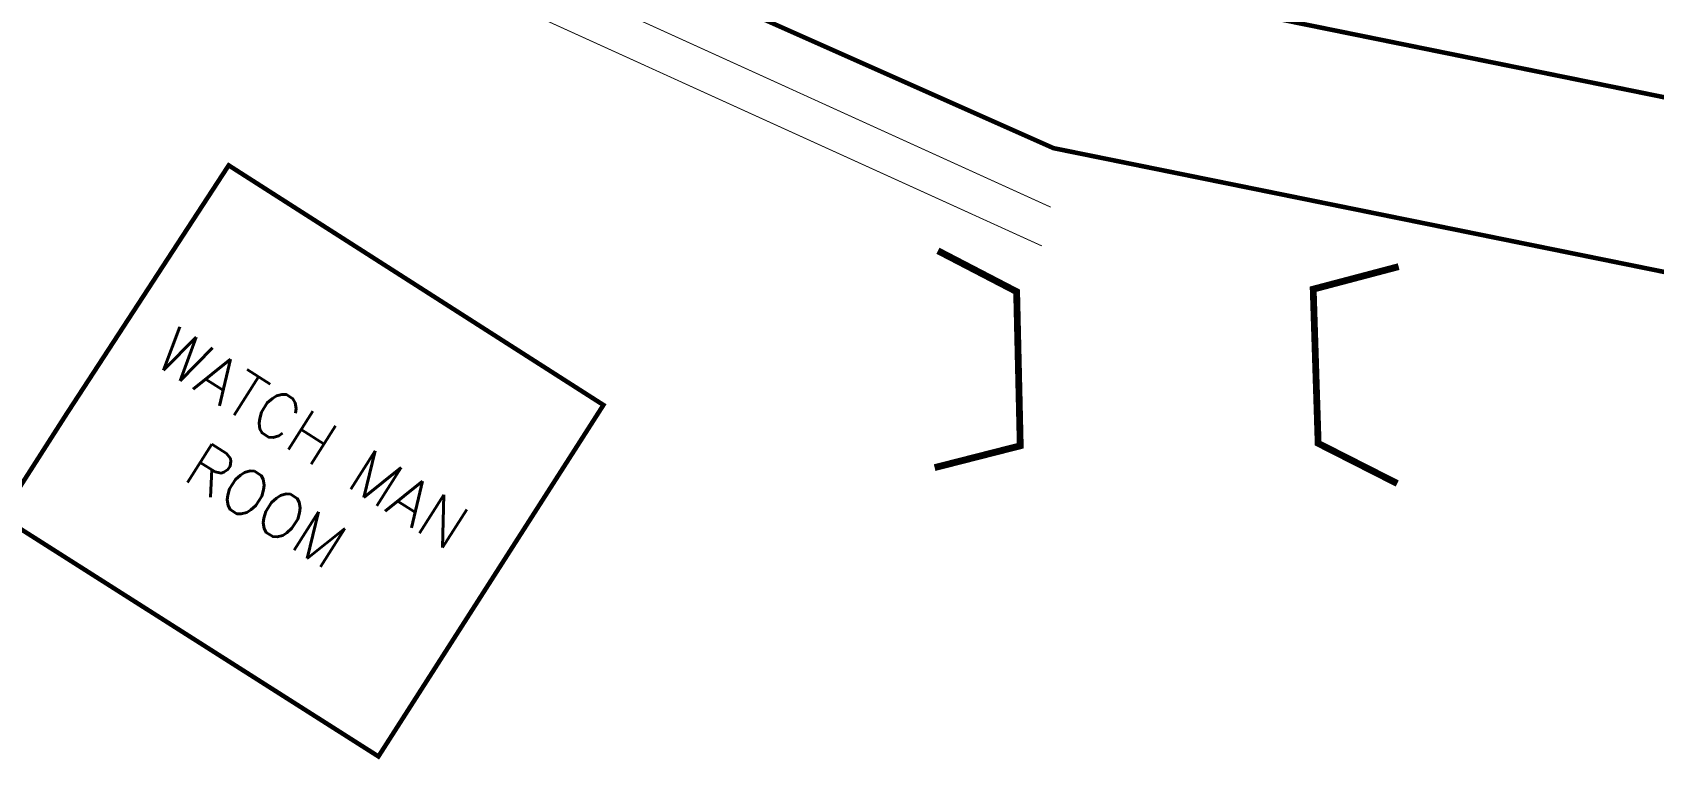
# Model space of a CAD drawing. Header units: inches. Extents: x 350994 to 353538, y 1581369 to 1583842.
# Drawn here: x 351140.98 to 351176.72, y 1582947.03 to 1582963.06 of the extents above; entities that cross this region are included whole.
import ezdxf
from ezdxf.enums import TextEntityAlignment as Align

# ---------------------------------------------------------------- set-up
doc = ezdxf.new("R2010")
doc.units = ezdxf.units.IN
doc.header["$MEASUREMENT"] = 0
doc.linetypes.add('1', pattern=[0])
doc.linetypes.add('DASHDOTX2', pattern=[2, 1, -0.5, 0, -0.5])
for name, color, linetype in [('BOUNDARY', 5, 'Continuous'), ('BULDING', 5, '1'), ('CULVERT', 255, '1'), ("ROAD'S", 1, '1')]:
    doc.layers.add(name, color=color, linetype=linetype)
doc.styles.add('ROMANS', font='ROMANS.shx')

msp = doc.modelspace()

# ---------------------------------------------------------------- linework, layer by layer
at = {"layer": 'BOUNDARY', "lineweight": 5, "const_width": 0.1, "elevation": 125.164}
for points in [[(351153.565, 1582954.849), (351145.304, 1582960.132), (351141.704, 1582954.611), (351140.284, 1582952.391), (351148.605, 1582947.101), (351153.565, 1582954.849)], [(351153.565, 1582954.849), (351145.304, 1582960.132), (351145.304, 1582960.132), (351145.304, 1582960.132), (351145.304, 1582960.132)]]:
    msp.add_lwpolyline(points, dxfattribs=at)
at = {"layer": 'CULVERT', "color": 250, "linetype": 'DASHDOTX2', "lineweight": 5, "ltscale": 2, "const_width": 0.02}
for points in [[(351151.177, 1582964.779), (351163.426, 1582959.21)], [(351150.98, 1582963.925), (351163.229, 1582958.356)]]:
    msp.add_lwpolyline(points, dxfattribs=at)
at = {"layer": 'CULVERT', "color": 250, "lineweight": 5, "const_width": 0.15}
for points in [[(351160.939, 1582958.249), (351162.674, 1582957.347), (351162.754, 1582953.949), (351160.867, 1582953.468)], [(351171.064, 1582953.118), (351169.321, 1582954.004), (351169.212, 1582957.402), (351171.095, 1582957.899)]]:
    msp.add_lwpolyline(points, dxfattribs=at)
at = {"layer": "ROAD'S", "lineweight": 5, "const_width": 0.1}
for points in [[(351317.487, 1583228.503), (351313.102, 1583226.143), (351310.106, 1583221.358), (351294.05, 1583162.92), (351273.802, 1583085.925), (351258.369, 1583027.872), (351254.42, 1583019.465), (351250.17, 1583012.038), (351241.945, 1583000.403), (351234.518, 1582991.191), (351227.915, 1582984.272), (351223.815, 1582980.708), (351216.075, 1582974.768), (351205.729, 1582968.054), (351195.161, 1582963.402), (351186.703, 1582961.475), (351180.028, 1582961.008), (351164.43, 1582964.173), (351151.021, 1582970.189), (351133.807, 1582982.757), (351124.847, 1582989.538), (351104.244, 1583004.297), (351093.691, 1583010.162)], [(351092.326, 1583006.917), (351102.697, 1583000.904), (351122.653, 1582986.61), (351131.901, 1582979.614), (351149.126, 1582966.894), (351163.486, 1582960.511), (351179.697, 1582957.225)]]:
    msp.add_lwpolyline(points, dxfattribs=at)

# ---------------------------------------------------------------- texts
at = {"layer": 'BULDING', "color": 0, "linetype": 'Continuous', "lineweight": 9, "style": 'ROMANS'}
for s, p in [('WATCH MAN ', (351147.448, 1582953.931, 125.164)), ('ROOM', (351146.13, 1582952.633, 125.164))]:
    msp.add_text(s, height=1, rotation=327.5536, dxfattribs=at).set_placement(p, align=Align.MIDDLE_CENTER)

doc.saveas('drawing.dxf')
